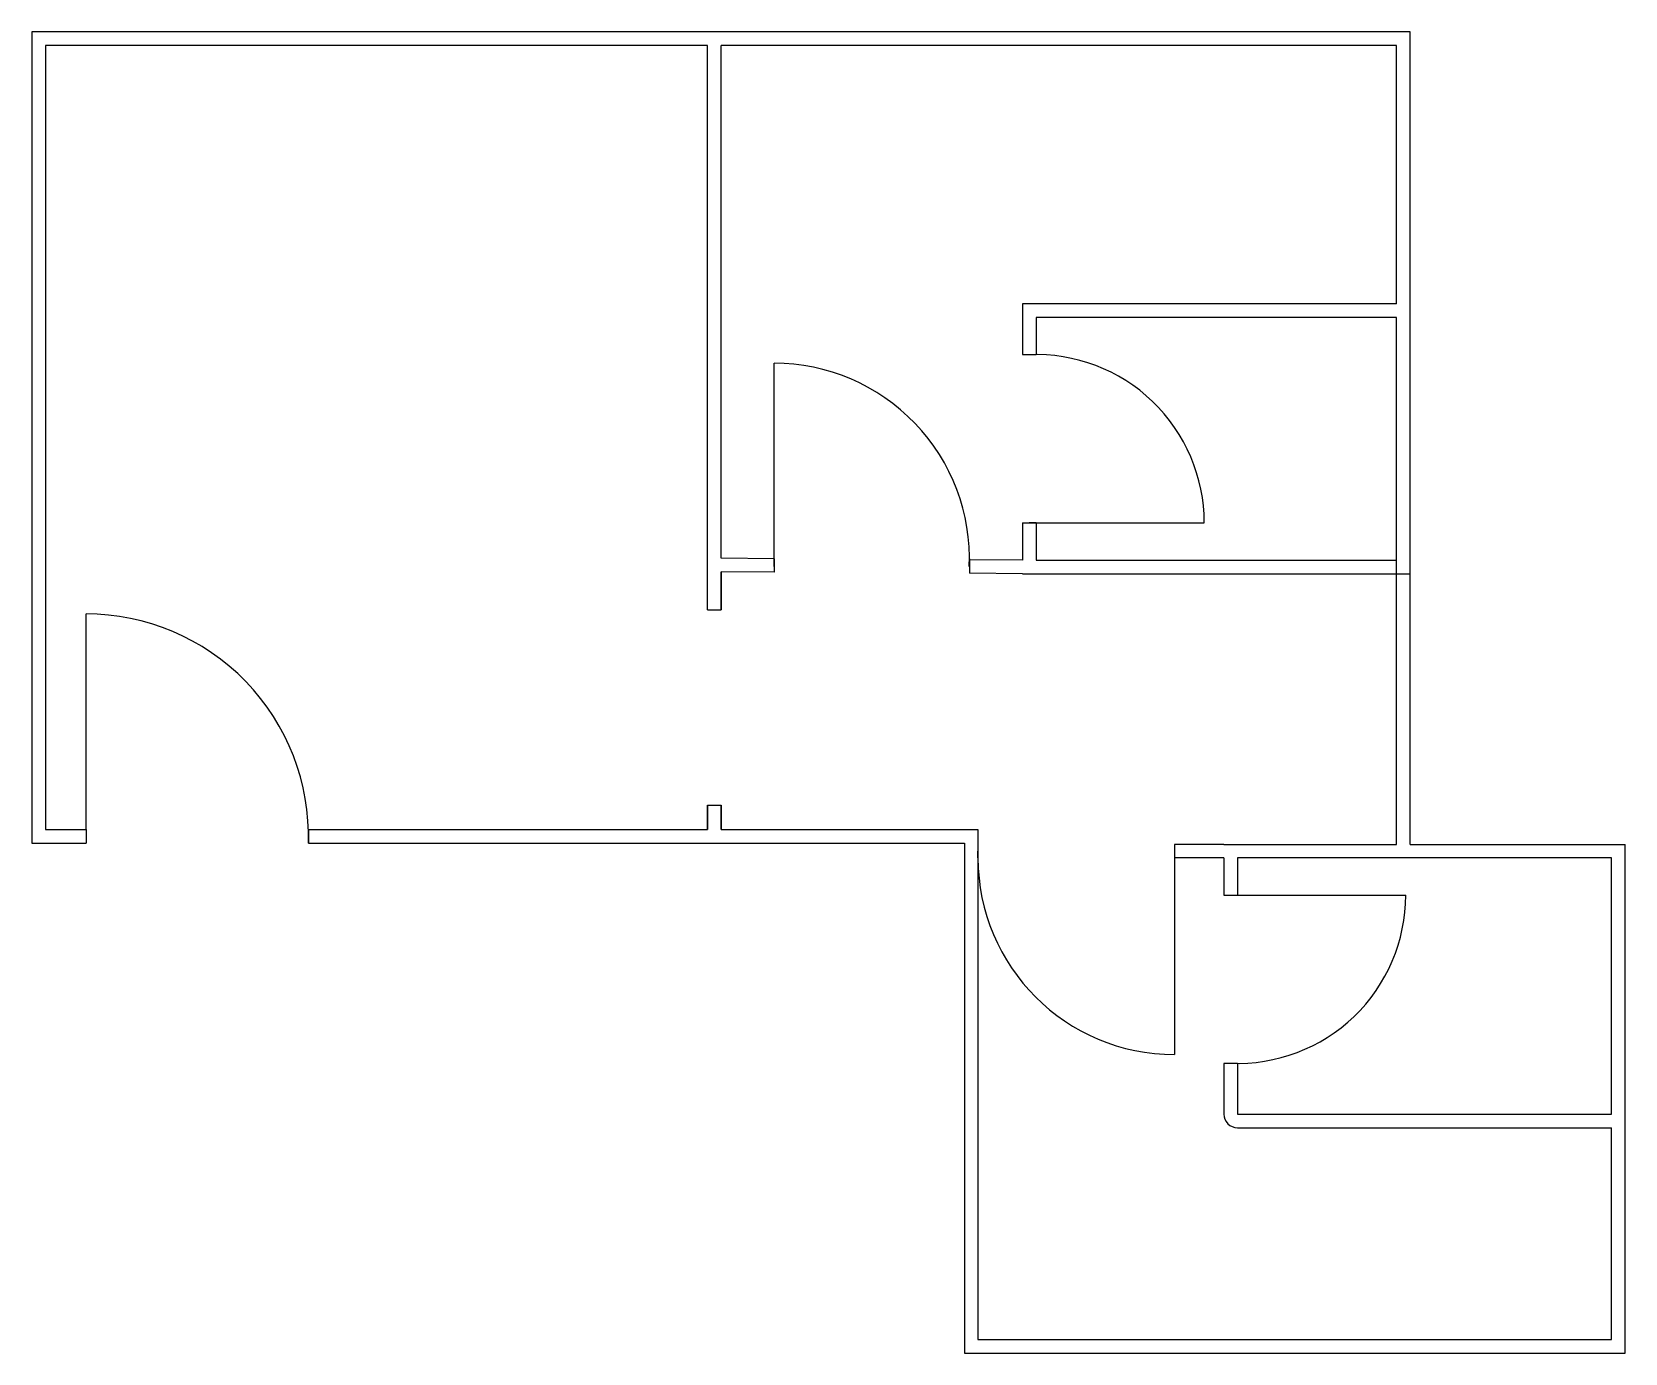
# Model space of a CAD drawing. Header units: millimetres. Extents: x 1519.2 to 1531, y 7749 to 7758.7.
import ezdxf

# ---------------------------------------------------------------- set-up
doc = ezdxf.new("R2010")
doc.units = ezdxf.units.MM

msp = doc.modelspace()

# ---------------------------------------------------------------- linework, layer by layer
for p, q in [((1526.543, 7756.325), (1526.643, 7756.325)), ((1524.712, 7754.821), (1524.712, 7756.261)), ((1526.543, 7755.085), (1526.643, 7755.085)), ((1526.643, 7755.085), (1527.883, 7755.085)), ((1524.712, 7754.821), (1524.321, 7754.824)), ((1524.321, 7754.824), (1524.321, 7754.824)), ((1524.712, 7754.821), (1524.712, 7754.721)), ((1526.543, 7754.81), (1526.152, 7754.813)), ((1526.152, 7754.813), (1526.152, 7754.713)), ((1524.321, 7754.724), (1524.321, 7754.444)), ((1524.712, 7754.721), (1524.321, 7754.724)), ((1526.543, 7754.71), (1526.152, 7754.713)), ((1524.221, 7754.444), (1524.321, 7754.444)), ((1519.64, 7752.824), (1519.64, 7754.414)), ((1524.221, 7753.004), (1524.221, 7752.824)), ((1524.221, 7753.004), (1524.321, 7753.004)), ((1524.321, 7753.004), (1524.321, 7752.824)), ((1519.64, 7752.824), (1519.64, 7752.724)), ((1521.279, 7752.824), (1521.279, 7752.724)), ((1526.215, 7752.715), (1526.215, 7752.615)), ((1527.664, 7752.715), (1527.664, 7752.615)), ((1528.028, 7752.715), (1529.301, 7752.715)), ((1529.401, 7752.715), (1530.985, 7752.715)), ((1527.664, 7752.615), (1527.664, 7751.167)), ((1528.028, 7752.341), (1528.128, 7752.341)), ((1528.128, 7752.341), (1529.368, 7752.341)), ((1528.128, 7751.101), (1528.028, 7751.101)), ((1526.115, 7748.965), (1530.985, 7748.965))]:
    msp.add_line(p, q)
for points in [[(1529.401, 7752.715), (1529.401, 7758.704), (1519.241, 7758.704), (1519.241, 7752.724), (1519.64, 7752.724)], [(1524.221, 7754.444), (1524.221, 7758.604), (1519.341, 7758.604)], [(1524.221, 7758.604), (1519.341, 7758.604), (1519.341, 7752.824), (1519.64, 7752.824)], [(1524.321, 7754.824), (1524.321, 7758.604)], [(1529.301, 7756.699), (1529.301, 7758.604), (1524.321, 7758.604)], [(1526.543, 7754.71), (1529.401, 7754.71), (1529.401, 7756.699)], [(1529.301, 7756.699), (1526.543, 7756.699), (1526.543, 7756.325)], [(1526.643, 7755.085), (1526.643, 7754.81), (1529.301, 7754.81), (1529.301, 7756.599), (1526.643, 7756.599), (1526.643, 7756.325)], [(1529.301, 7752.715), (1529.301, 7756.599)], [(1526.593, 7756.324), (1526.593, 7756.325), (1526.643, 7756.325)], [(1526.543, 7755.085), (1526.543, 7754.81)], [(1526.643, 7755.085), (1526.593, 7755.085)], [(1524.712, 7754.763), (1524.712, 7754.821)], [(1526.152, 7754.821), (1526.152, 7754.763), (1526.151, 7754.763)], [(1524.321, 7754.444), (1524.321, 7754.724)], [(1524.221, 7752.824), (1524.221, 7753.004)], [(1524.321, 7752.824), (1524.321, 7753.004)], [(1519.64, 7752.824), (1519.64, 7752.774)], [(1521.279, 7752.824), (1524.221, 7752.824)], [(1521.279, 7752.774), (1521.279, 7752.824)], [(1524.321, 7752.824), (1526.215, 7752.824)], [(1526.215, 7752.824), (1526.215, 7749.065), (1530.885, 7749.065), (1530.885, 7750.627)], [(1519.241, 7752.724), (1519.64, 7752.724)], [(1521.279, 7752.724), (1526.115, 7752.724)], [(1526.115, 7752.724), (1526.115, 7748.965), (1530.985, 7748.965), (1530.985, 7752.715)], [(1528.028, 7752.715), (1527.664, 7752.715)], [(1530.985, 7750.727), (1530.985, 7752.715)], [(1526.215, 7752.615), (1526.215, 7752.665), (1526.216, 7752.665)], [(1527.664, 7752.665), (1527.664, 7752.615)], [(1528.028, 7752.615), (1527.664, 7752.615)], [(1528.028, 7752.615), (1528.028, 7752.341)], [(1530.885, 7750.727), (1530.885, 7752.615), (1528.128, 7752.615)], [(1528.128, 7752.615), (1528.128, 7752.341)], [(1528.078, 7752.341), (1528.128, 7752.341)], [(1528.128, 7751.101), (1528.078, 7751.101), (1528.078, 7751.102)], [(1528.128, 7751.101), (1528.128, 7750.727), (1530.885, 7750.727)]]:
    msp.add_lwpolyline(points)
msp.add_lwpolyline([(1528.028, 7751.101), (1528.028, 7750.727, 0.414214), (1528.128, 7750.627), (1530.885, 7750.627)], format="xyb")
for centre, radius, start, end in [((1526.643, 7755.085), 1.24, 0, 92.3109), ((1524.712, 7754.821), 1.44, 357.6635, 90), ((1519.64, 7752.774), 1.64, 358.2528, 90), ((1527.664, 7752.615), 1.449, 180, 270), ((1528.128, 7752.341), 1.24, 267.6891, 0)]:
    msp.add_arc(centre, radius, start, end)

doc.saveas('drawing.dxf')
